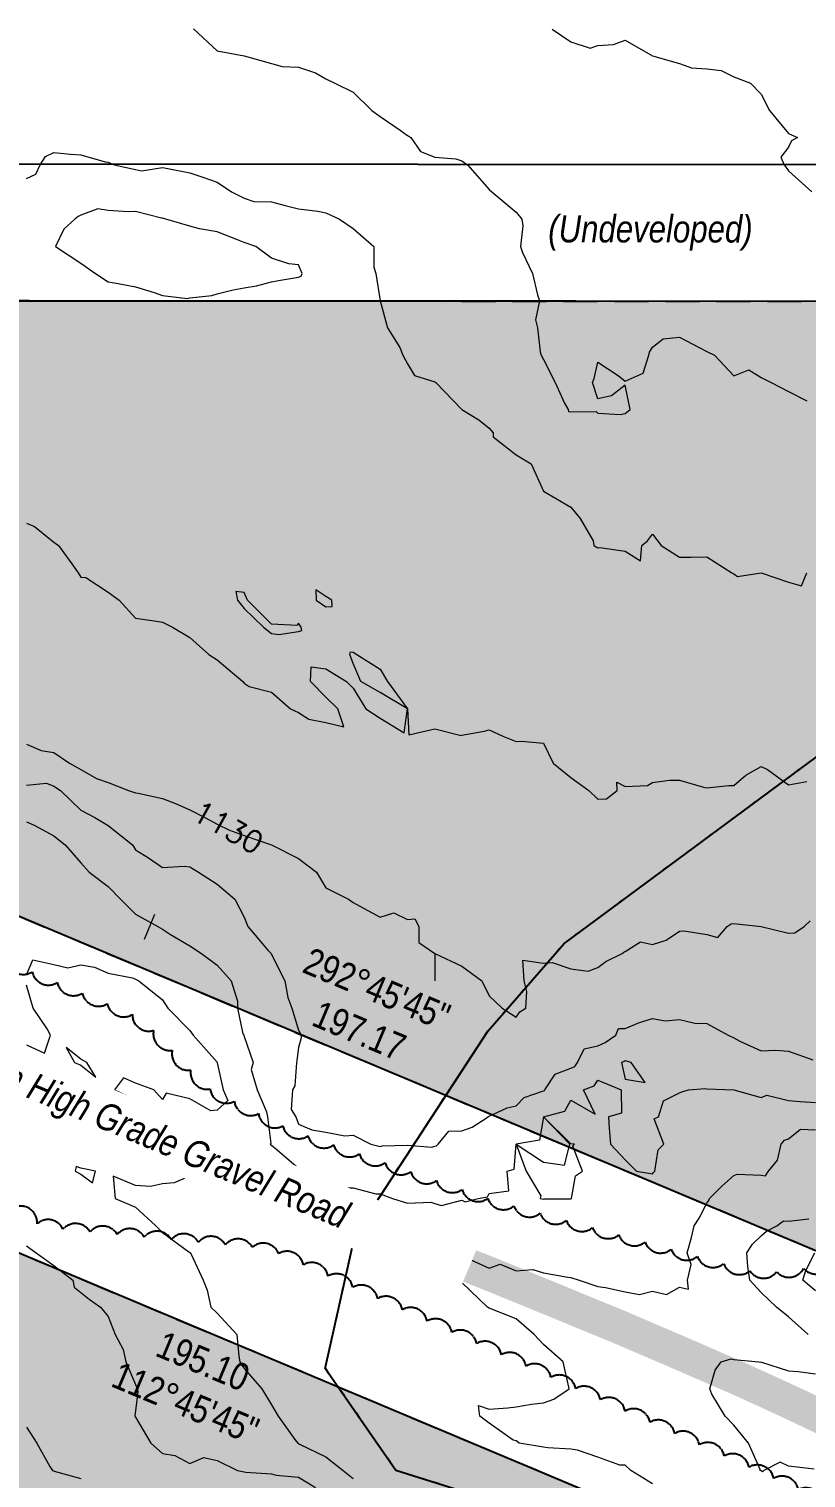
# Model space of a CAD drawing. Extents: x 496916 to 500864, y 5902350 to 5905308.
# Drawn here: x 499180 to 499466, y 5902873 to 5903405 of the extents above; entities that cross this region are included whole.
import ezdxf

# ---------------------------------------------------------------- set-up
doc = ezdxf.new("R2010")
doc.units = 0
doc.header["$LTSCALE"] = 5
doc.header["$PDSIZE"] = 0.5
for name, pattern in [('0', [1, 1, 0]), ('foc-ACCESSROAD', [3.75, 2.5, -1.25]), ('foc-WHEELTRACKS', [2, 0.4, -1.6])]:
    doc.linetypes.add(name, pattern=pattern)
doc.layers.get('Defpoints').update_dxf_attribs({"color": 9})
for name, color, linetype in [('AS-ROADS', 254, 'Continuous'), ('C-WS', 13, 'foc-ACCESSROAD'), ('F-AR', 190, 'foc-ACCESSROAD'), ('L-BD1', 253, 'Continuous'), ('L-SEC', 7, 'Continuous'), ('P-PROPOSED', 10, 'Continuous'), ('P-PROPOSED-H', 21, 'Continuous'), ('T-BUSH', 110, '0'), ('T-WATER-P3', 160, 'foc-WHEELTRACKS')]:
    doc.layers.add(name, color=color, linetype=linetype)
doc.layers.add('C-TOPO-MAJR', color=7, linetype='Continuous', lineweight=15, true_color=0xd3aa5f)
doc.layers.add('C-TOPO-MINR', color=7, linetype='Continuous', lineweight=13, true_color=0xe9d5af)
doc.layers.add('C-TOPO-MAJR-TEXT', color=7, linetype='Continuous', true_color=0x644b1b)
doc.layers.add('F-AR-T', color=190, linetype='Continuous', lineweight=9)
doc.layers.add('T-TEXT', color=48, linetype='Continuous', lineweight=18)
doc.styles.add('80CG', font='ARIALN.TTF', dxfattribs={"height": 10})
doc.styles.add('80L', font='ARIALN.TTF', dxfattribs={"height": 10})
doc.styles.add('80LS', font='ARIALNI.TTF', dxfattribs={"height": 10})
doc.styles.add('foc-LtypeFont', font='ARIALN.TTF', dxfattribs={"height": 7.35})
doc.linetypes.add('foc-TOPO-flowdirection-NOLINE', pattern='A,0,[">",foc-LtypeFont,S=0.3,R=0,X=0,Y=-0.945],-20,[">",foc-LtypeFont,S=0.3,R=0,X=0,Y=-0.945],0', length=20)
doc.dimstyles.new('Compass 5 000', dxfattribs={"dimscale": 5, "dimtxt": 9, "dimasz": 2, "dimexe": 0.2, "dimexo": 0.0625, "dimgap": 0.5, "dimtad": 0, "dimtih": 1, "dimtoh": 1, "dimzin": 0, "dimdsep": 46, "dimtxsty": '80CG', "dimcen": 0.1, "dimse1": 1, "dimse2": 1, "dimclrd": 256, "dimclrt": 256, "dimaunit": 1, "dimadec": 4, "dimazin": 0, "dimtfac": 0.06, "dimtofl": 0, "dimtmove": 0, "dimatfit": 1, "dimfxl": 0.2, "dimtolj": 1, "dimtzin": 0, "dimlwd": -1, "dimarcsym": 0})

# ---------------------------------------------------------------- blocks, each defined once
blk = doc.blocks.new('*D36')
at = {"layer": 'Defpoints', "color": 0, "transparency": 16777216}
for p in [(499184.1, 5903076.07), (499218.72, 5903061.54), (499139.91, 5902970.75)]:
    blk.add_point(p, dxfattribs=at)
at = {"layer": 'F-AR-T', "transparency": 16777216}
for p, q in [((499222.59, 5903070.76), (499226.46, 5903079.98)), ((499170.66, 5902947), (499166.79, 5902937.78)), ((499166.79, 5902937.78), (499156.79, 5902937.78))]:
    blk.add_line(p, q, dxfattribs=at)
for points in [[(499221.05, 5903071.41), (499224.13, 5903070.12), (499218.72, 5903061.54)], [(499169.12, 5902947.64), (499172.2, 5902946.35), (499174.53, 5902956.22)]]:
    blk.add_solid(points, dxfattribs=at)
at = {"layer": 'F-AR-T', "transparency": 16777216, "insert": (499123.1, 5902937.78), "char_height": 10, "attachment_point": 5, "style": '80CG', "bg_fill": 1, "box_fill_scale": 1.1, "bg_fill_color": 21, "bg_fill_transparency": 0}
blk.add_mtext('\\A1;West Fraser\\P45.72 A/R\\PDLO 3980', dxfattribs=at)

msp = doc.modelspace()

# ---------------------------------------------------------------- hatches: boundary and pattern name
at = {"layer": 'P-PROPOSED-H'}
h = msp.add_hatch(color=256, dxfattribs=at)
h.dxf.hatch_style = 1
h.paths.add_polyline_path([(499792.064, 5902543.563), (499983.42, 5902543.448), (499983.705, 5903305.009), (498979.421, 5903305.616), (498979.418, 5903177.281), (499077.803, 5903120.657), (499532.076, 5902930.048), (499621.565, 5902867.228), (499697.372, 5902782.442), (499756.172, 5902691.687), (499786.768, 5902601.121)])
h.paths.add_polyline_path([(498979.416, 5903045.479), (498979.406, 5902544.055), (499677.34, 5902543.633), (499674.244, 5902577.282), (499652.523, 5902641.575), (499606.313, 5902712.899), (499545.169, 5902781.285), (499476.521, 5902829.474), (499027.014, 5903018.084)])

# ---------------------------------------------------------------- linework, layer by layer
at = {"layer": 'AS-ROADS', "const_width": 12.493, "flags": 128}
msp.add_lwpolyline([(499474.493, 5902893.646), (499463.713, 5902898.859), (499452.753, 5902903.944), (499441.678, 5902908.991), (499430.528, 5902913.846), (499419.356, 5902918.709), (499408.118, 5902923.519), (499396.896, 5902928.349), (499385.546, 5902932.989), (499374.141, 5902937.701), (499362.798, 5902942.341), (499351.481, 5902946.971), (499340.256, 5902951.431), (499329.176, 5902955.781), (499318.263, 5902960.124), (499307.496, 5902964.394), (499296.936, 5902968.639), (499286.563, 5902972.844), (499276.438, 5902977.061), (499266.481, 5902981.306), (499256.356, 5902985.404), (499245.878, 5902989.689), (499234.543, 5902994.311), (499222.496, 5902999.279), (499210.031, 5903004.509), (499197.406, 5903009.941), (499184.551, 5903015.191), (499171.621, 5903020.569)], dxfattribs=at)
at = {"layer": 'C-TOPO-MAJR', "linetype": 'Continuous', "lineweight": 15, "flags": 128}
for points, elevation in [([(499179.268, 5903142.441), (499184.621, 5903140.137), (499189.268, 5903139.425), (499195.053, 5903135.49), (499199.268, 5903133.141), (499204.924, 5903129.834), (499209.268, 5903128.438), (499216.771, 5903125.49), (499219.268, 5903124.639), (499220.232, 5903124.527), (499229.268, 5903122.546), (499234.044, 5903120.714), (499239.268, 5903118.323), (499244.799, 5903115.49), (499249.268, 5903113.116), (499253.845, 5903110.913), (499259.268, 5903108.98), (499269.268, 5903105.49), (499279.268, 5903100.431), (499285.882, 5903095.49), (499289.268, 5903089.66), (499297.607, 5903085.49), (499299.268, 5903084.34), (499301.762, 5903082.997), (499309.268, 5903078.953), (499314.268, 5903080.49), (499319.268, 5903078.106), (499322.011, 5903078.233), (499323.415, 5903075.49), (499323.415, 5903069.638), (499329.268, 5903065.49), (499329.268, 5903055.49)], 2825), ([(499329.268, 5903065.49), (499339.268, 5903060.929), (499346.652, 5903055.49), (499349.268, 5903049.994), (499354.011, 5903045.49), (499359.268, 5903042.164), (499360.616, 5903044.142), (499362.71, 5903045.49), (499363.136, 5903051.622), (499362.192, 5903055.49), (499361.629, 5903063.129), (499369.268, 5903061.938), (499372.465, 5903062.293), (499379.268, 5903059.852), (499385.736, 5903059.023), (499389.268, 5903060.391), (499392.174, 5903062.584), (499398.19, 5903065.49), (499398.764, 5903065.994), (499399.268, 5903066.329), (499404.86, 5903069.898), (499409.268, 5903068.912), (499414.317, 5903070.441), (499419.268, 5903073.799), (499420.904, 5903073.854), (499429.268, 5903072.575), (499433.385, 5903071.373), (499436.763, 5903075.49), (499438.251, 5903076.507), (499439.268, 5903076.538), (499449.268, 5903075.49), (499459.268, 5903072.993), (499461.573, 5903073.185), (499465.031, 5903075.49), (499467.228, 5903077.53)], 2825), ([(499469.268, 5902941.576), (499464.53, 5902945.49), (499465.696, 5902949.063), (499469.025, 5902955.49)], 2837.5), ([(499179.268, 5902891.39), (499183.103, 5902885.49), (499187.788, 5902876.97), (499188.742, 5902875.49), (499189.268, 5902875.358), (499189.459, 5902875.299), (499199.268, 5902872.609)], 2837.5)]:
    msp.add_lwpolyline(points, dxfattribs=dict(at, elevation=elevation))
at = {"layer": 'C-TOPO-MINR', "linetype": 'Continuous', "lineweight": 13, "flags": 128}
for points, elevation in [([(499240.662, 5903405.401), (499249.268, 5903397.313), (499259.268, 5903395.49), (499269.268, 5903392.685), (499273.172, 5903391.586), (499279.268, 5903391.33), (499285.508, 5903389.25), (499289.268, 5903387.032), (499292.607, 5903385.49), (499299.268, 5903382.16), (499306.129, 5903375.49), (499309.268, 5903373.249), (499316.585, 5903368.173), (499319.268, 5903366.197), (499319.778, 5903366), (499320.526, 5903365.49), (499324.084, 5903360.306), (499329.268, 5903358.315), (499337.039, 5903357.719), (499339.268, 5903356.898), (499341.326, 5903355.49), (499349.268, 5903346.379), (499350.309, 5903345.49), (499359.268, 5903338.062), (499361.269, 5903335.49), (499361.702, 5903333.056), (499360.785, 5903325.49), (499361.543, 5903323.216), (499365.223, 5903315.49), (499367.085, 5903307.673), (499367.781, 5903305.49), (499366.286, 5903298.472), (499367.089, 5903295.49), (499367.986, 5903286.772), (499368.388, 5903285.49), (499369.268, 5903283.943), (499373.493, 5903275.49), (499376.927, 5903267.832), (499378.282, 5903265.49), (499378.507, 5903264.73), (499379.268, 5903264.619), (499388.614, 5903264.836), (499389.268, 5903264.227), (499397.441, 5903263.663), (499399.268, 5903264.05), (499401.057, 5903265.49), (499399.268, 5903274.431), (499394.268, 5903270.49), (499389.268, 5903269.416), (499387.244, 5903275.49), (499387.863, 5903276.895), (499389.268, 5903282.887), (499396.749, 5903278.009), (499399.268, 5903275.885), (499405.887, 5903278.872), (499408.015, 5903285.49), (499408.188, 5903286.57), (499409.268, 5903288.413), (499413.221, 5903291.537), (499419.268, 5903292.157), (499426.488, 5903288.27), (499429.268, 5903286.881), (499432.048, 5903285.49), (499439.268, 5903277.856), (499444.681, 5903280.077), (499449.268, 5903277.239), (499452.94, 5903275.49), (499459.268, 5903272.101), (499466.051, 5903268.707)], 2817.5), ([(499372.474, 5903405.321), (499379.268, 5903400.725), (499386.472, 5903398.287), (499389.268, 5903399.368), (499395.022, 5903399.736), (499399.268, 5903401.33), (499409.268, 5903395.49), (499419.268, 5903392.694), (499423.638, 5903391.12), (499429.268, 5903390.786), (499434.599, 5903390.16), (499439.268, 5903387.865), (499445.364, 5903385.49), (499449.268, 5903381.407), (499452.291, 5903375.49), (499459.268, 5903366.92), (499462.608, 5903365.49), (499460.432, 5903364.326), (499459.268, 5903361.909), (499456.463, 5903358.296), (499457.666, 5903355.49), (499459.268, 5903353.301), (499467.923, 5903345.49)], 2815), ([(499179.268, 5903350.434), (499182.677, 5903352.081), (499184.266, 5903355.49), (499186.274, 5903358.484), (499189.268, 5903359.981), (499195.402, 5903359.356), (499199.268, 5903359.148), (499208.205, 5903356.554), (499209.268, 5903356.493), (499211.461, 5903355.49), (499219.268, 5903353.692), (499221.52, 5903353.238), (499229.268, 5903354.45), (499230.516, 5903354.243), (499239.268, 5903352.562), (499243.728, 5903351.03), (499249.268, 5903349.056), (499254.564, 5903345.49), (499259.268, 5903343.254), (499262.782, 5903341.976), (499269.268, 5903341.835), (499274.266, 5903340.492), (499279.268, 5903339.229), (499286.303, 5903338.456), (499289.268, 5903337.756), (499294.271, 5903335.49), (499299.268, 5903332.064), (499306.938, 5903325.49), (499306.938, 5903317.82), (499307.623, 5903315.49), (499309.268, 5903305.49), (499311.902, 5903295.49), (499316.419, 5903288.339), (499317.606, 5903285.49), (499319.268, 5903282.339), (499321.817, 5903278.04), (499329.268, 5903275.748), (499329.726, 5903275.49), (499339.268, 5903265.49), (499345.471, 5903261.693), (499349.268, 5903258.707), (499350.769, 5903256.991), (499350.794, 5903255.49), (499359.268, 5903248.826), (499364.706, 5903245.49), (499369.268, 5903235.49), (499379.268, 5903229.624), (499382.79, 5903225.49), (499387.531, 5903217.228), (499387.788, 5903215.49), (499389.268, 5903214.721), (499390.022, 5903214.736), (499399.268, 5903213.394), (499404.918, 5903209.84), (499405.451, 5903215.49), (499407.524, 5903217.234), (499409.268, 5903219.712), (499412.475, 5903215.49), (499419.268, 5903211.242), (499423.517, 5903211.242), (499429.268, 5903211.39), (499438.474, 5903205.49), (499439.268, 5903205.136), (499440.592, 5903204.166), (499449.268, 5903205.49), (499459.268, 5903202.005), (499464.101, 5903200.658), (499466.078, 5903205.49)], 2820), ([(499179.268, 5903223.774), (499182.194, 5903222.564), (499189.268, 5903216.811), (499190.974, 5903215.49), (499195.946, 5903208.812), (499198.279, 5903205.49), (499199.268, 5903203.873), (499201.027, 5903203.731), (499209.268, 5903198.32), (499213.328, 5903195.49), (499219.268, 5903188.772), (499227, 5903187.758), (499229.268, 5903187.34), (499232.909, 5903185.49), (499239.268, 5903181.741), (499246.27, 5903175.49), (499249.268, 5903173.544), (499258.808, 5903165.49), (499259.268, 5903164.915), (499261.027, 5903163.731), (499269.268, 5903161.586), (499276.276, 5903155.49), (499279.268, 5903154.16), (499283.008, 5903151.75), (499289.268, 5903150.498), (499295.928, 5903148.83), (499293.611, 5903155.49), (499289.268, 5903159.833), (499283.611, 5903165.49), (499283.848, 5903170.91), (499289.268, 5903170.136), (499296.916, 5903165.49), (499299.268, 5903163.138), (499303.914, 5903155.49), (499309.268, 5903152.085), (499318.083, 5903146.675), (499319.268, 5903155.49), (499309.268, 5903161.485), (499302.122, 5903165.49), (499299.268, 5903172.14), (499298.083, 5903175.49), (499298.309, 5903176.45), (499299.268, 5903176.366), (499300.706, 5903175.49), (499309.268, 5903170.039), (499311.903, 5903165.49), (499319.268, 5903155.49), (499319.759, 5903145.981), (499329.268, 5903148.133), (499339.016, 5903145.742), (499339.268, 5903145.838), (499347.5, 5903147.259), (499349.268, 5903147.716), (499354.281, 5903145.49), (499359.268, 5903143.496), (499361.138, 5903143.62), (499369.268, 5903142.925), (499372.783, 5903135.49), (499379.268, 5903130.217), (499385.886, 5903125.49), (499389.268, 5903122.259), (499392.408, 5903122.35), (499396.362, 5903125.49), (499396.267, 5903128.491), (499399.268, 5903126.897), (499407.474, 5903127.284), (499409.268, 5903128.422), (499415.437, 5903129.321), (499419.268, 5903129.241), (499428.084, 5903126.674), (499429.268, 5903126.406), (499437.43, 5903127.328), (499439.268, 5903127.366), (499443.649, 5903131.109), (499449.268, 5903134.264), (499451.598, 5903133.161), (499459.268, 5903127.582), (499466.01, 5903128.748)], 2822.5), ([(499179.268, 5903127.44), (499186.576, 5903128.183), (499189.268, 5903127.039), (499191.682, 5903125.49), (499199.268, 5903118.255), (499204.393, 5903115.49), (499209.268, 5903112.634), (499218.197, 5903105.49), (499219.268, 5903103.645), (499224.067, 5903100.692), (499229.268, 5903097.201), (499237.143, 5903097.615), (499239.268, 5903097.467), (499242.417, 5903095.49), (499249.268, 5903091.088), (499255.798, 5903085.49), (499259.268, 5903078.912), (499260.636, 5903075.49), (499267.944, 5903066.814), (499269.107, 5903065.49), (499269.268, 5903065.17), (499274.188, 5903055.49), (499275.33, 5903049.429), (499276.736, 5903045.49), (499279.268, 5903037.366), (499280.196, 5903035.49), (499280.206, 5903034.552), (499279.268, 5903030.986), (499278.54, 5903026.218), (499278.454, 5903025.49), (499277.88, 5903016.878), (499276.971, 5903015.49), (499276.552, 5903008.207), (499278.218, 5903005.49), (499279.268, 5903002.831), (499284.074, 5903000.684), (499289.268, 5902999.917), (499296.204, 5902998.554), (499299.268, 5902998.755), (499305.793, 5902995.49), (499309.268, 5902994.631), (499309.957, 5902994.801), (499319.268, 5902995.133), (499328.194, 5902994.416), (499329.268, 5902994.712), (499329.928, 5902994.83), (499330.542, 5902995.49), (499334.508, 5903000.25), (499339.268, 5903000.408), (499343.085, 5903001.674), (499348.95, 5903005.49), (499349.067, 5903005.692), (499349.268, 5903005.709), (499355.917, 5903008.841), (499359.268, 5903009.539), (499362.125, 5903012.634), (499369.268, 5903015.106), (499369.57, 5903015.188), (499369.732, 5903015.49), (499373.589, 5903021.169), (499379.268, 5903023.437), (499380.765, 5903023.994), (499381.815, 5903025.49), (499384.252, 5903030.507), (499389.268, 5903031.666), (499391.934, 5903032.824), (499395.797, 5903035.49), (499396.791, 5903037.967), (499399.268, 5903038.029), (499404.587, 5903040.172), (499409.268, 5903041.602), (499413.934, 5903040.824), (499419.268, 5903041.239), (499424.858, 5903039.9), (499429.268, 5903039.831), (499437.157, 5903035.49), (499439.268, 5903034.517), (499441.472, 5903033.286), (499449.268, 5903029.765), (499454.686, 5903030.072), (499459.268, 5903029.688), (499468.289, 5903026.469)], 2827.5), ([(499179.268, 5903113.996), (499182.073, 5903112.685), (499189.268, 5903108.852), (499193.411, 5903105.49), (499199.268, 5903098.9), (499202.298, 5903095.49), (499209.268, 5903090.223), (499213.762, 5903085.49), (499219.268, 5903079.984), (499227.535, 5903075.49), (499229.268, 5903074.442), (499232.222, 5903072.536), (499239.268, 5903068.309), (499243.575, 5903065.49), (499249.268, 5903061.308), (499254.451, 5903055.49), (499256.77, 5903047.988), (499256.835, 5903045.49), (499258.786, 5903035.972), (499259.079, 5903035.49), (499259.268, 5903035.037), (499262.602, 5903025.49), (499261.83, 5903022.928), (499263.964, 5903015.49), (499267.409, 5903007.349), (499267.783, 5903005.49), (499268.994, 5902995.765), (499268.838, 5902995.49), (499269.268, 5902995.136), (499271.331, 5902993.427), (499279.268, 5902986.618), (499280.479, 5902985.49), (499289.268, 5902980.491), (499295.318, 5902979.44), (499299.268, 5902979.369), (499307.616, 5902977.142), (499309.268, 5902977.2), (499313.804, 5902975.49), (499319.268, 5902973.768), (499327.909, 5902974.132), (499329.268, 5902973.699), (499331.807, 5902972.951), (499339.268, 5902974.873), (499340.441, 5902974.317), (499345.244, 5902975.49), (499348.693, 5902976.066), (499349.268, 5902977.321), (499356.46, 5902978.299), (499355.931, 5902985.49), (499358.449, 5902986.309), (499359.268, 5902995.49), (499362.87, 5902985.49), (499368.289, 5902976.469), (499368.047, 5902975.49), (499369.268, 5902975.246), (499369.39, 5902975.368), (499379.268, 5902975.368), (499379.348, 5902975.41), (499379.49, 5902975.49), (499380.994, 5902983.764), (499383.541, 5902985.49), (499380.019, 5902994.739), (499380.665, 5902995.49), (499379.268, 5902995.628), (499369.268, 5903005.49), (499377.146, 5903007.612), (499379.268, 5903011.578), (499388.267, 5903006.491), (499383.953, 5903015.49), (499387.827, 5903016.932), (499389.268, 5903018.984), (499397.773, 5903015.49), (499397.913, 5903006.845), (499393.118, 5903005.49), (499393.441, 5903001.317), (499393.892, 5902995.49), (499399.268, 5902989.663), (499403.441, 5902985.49), (499409.268, 5902984.583), (499409.731, 5902985.027), (499410.188, 5902985.49), (499411.425, 5902993.333), (499413.488, 5902995.49), (499409.977, 5903004.781), (499411.471, 5903005.49), (499413.416, 5903011.343), (499419.268, 5903014.269), (499420.082, 5903014.676), (499422.533, 5903015.49), (499428.788, 5903015.97), (499429.268, 5903015.81), (499439.268, 5903015.49), (499449.268, 5903012.576), (499451.325, 5903013.433), (499459.268, 5903011.49), (499463.595, 5903011.164), (499469.268, 5903010.759)], 2830), ([(499179.268, 5903057.647), (499181.557, 5903063.202), (499189.268, 5903061.46), (499194.475, 5903060.284), (499199.268, 5903061.39), (499204.263, 5903060.495), (499209.268, 5903058.301), (499218.18, 5903056.578), (499219.268, 5903056.14), (499220.551, 5903055.49), (499229.268, 5903048.554), (499231.168, 5903045.49), (499239.268, 5903037.286), (499240.553, 5903035.49), (499249.268, 5903025.595), (499249.322, 5903025.49), (499249.381, 5903025.377), (499251.482, 5903015.49), (499253.239, 5903011.519), (499249.268, 5903007.912), (499247.048, 5903007.711), (499239.268, 5903012.156), (499230.522, 5903014.237), (499229.268, 5903011.842), (499226.061, 5903015.49), (499219.268, 5903017.884), (499214.91, 5903019.849), (499211.543, 5903015.49), (499219.268, 5903011.714), (499225.94, 5903005.49), (499229.268, 5903001.379), (499237.603, 5902995.49), (499239.268, 5902991.861), (499242.611, 5902985.49), (499241.867, 5902982.891), (499239.268, 5902983.691), (499233.557, 5902981.201), (499229.268, 5902980.872), (499224.825, 5902979.933), (499219.268, 5902980.265), (499211.068, 5902983.691), (499211.83, 5902975.49), (499219.268, 5902972.323), (499226.77, 5902965.49), (499229.268, 5902962.965), (499238.848, 5902955.91), (499239.268, 5902955.63), (499239.445, 5902955.49), (499239.706, 5902955.052), (499244.158, 5902945.49), (499245.606, 5902941.828), (499247.026, 5902935.49), (499249.268, 5902933.292), (499256.492, 5902925.49), (499257.231, 5902917.528), (499257.709, 5902915.49), (499259.268, 5902913.055), (499265.727, 5902905.49), (499269.268, 5902899.633), (499271.721, 5902895.49), (499277.852, 5902886.906), (499278.953, 5902885.49), (499279.268, 5902885.384), (499279.544, 5902885.215), (499289.268, 5902880.491), (499295.575, 5902875.49), (499299.268, 5902872.498)], 2832.5), ([(499179.268, 5903031.934), (499185.873, 5903028.885), (499188.076, 5903035.49), (499186.884, 5903037.874), (499181.654, 5903045.49), (499179.268, 5903053.901)], 2832.5), ([(499409.268, 5902870.623), (499401.411, 5902875.49), (499399.268, 5902877.401), (499397.255, 5902877.503), (499389.268, 5902880.36), (499381.786, 5902882.972), (499379.268, 5902883.366), (499370.876, 5902883.883), (499369.268, 5902884.061), (499360.265, 5902885.49), (499359.268, 5902886.455), (499358.071, 5902886.687), (499349.268, 5902892.932), (499345.83, 5902895.49), (499345.339, 5902899.419), (499349.268, 5902898.079), (499356.19, 5902898.569), (499359.268, 5902898.865), (499364.88, 5902899.878), (499369.268, 5902900.377), (499373.08, 5902901.678), (499378.639, 5902905.49), (499378.597, 5902906.161), (499376.506, 5902915.49), (499369.268, 5902921.756), (499365.793, 5902925.49), (499359.268, 5902931.222), (499349.872, 5902934.886), (499349.268, 5902935.172), (499348.687, 5902935.49), (499339.268, 5902944.563), (499337.09, 5902945.49), (499335.687, 5902949.071), (499339.268, 5902950.505), (499341.181, 5902953.577), (499349.268, 5902949.87), (499353.357, 5902951.401), (499359.268, 5902948.912), (499365.315, 5902949.443), (499369.268, 5902948.198), (499378.247, 5902946.512), (499379.268, 5902946.435), (499382.332, 5902945.49), (499389.268, 5902943.079), (499392.009, 5902942.749), (499399.268, 5902941.151), (499404.576, 5902940.183), (499409.268, 5902941.413), (499414.516, 5902940.242), (499419.268, 5902942.942), (499422.601, 5902942.157), (499422.222, 5902945.49), (499423.525, 5902951.234), (499422.036, 5902955.49), (499423.659, 5902961.099), (499424.67, 5902965.49), (499426.528, 5902968.231), (499429.268, 5902973.825), (499429.976, 5902974.783), (499430.22, 5902975.49), (499434.77, 5902979.988), (499439.268, 5902983.937), (499440.378, 5902984.381), (499449.268, 5902984.041), (499450.904, 5902983.854), (499451.942, 5902985.49), (499455.237, 5902989.521), (499456.671, 5902995.49), (499457.861, 5902996.897), (499459.268, 5902997.392), (499463.725, 5903001.033), (499469.268, 5903000.691)], 2832.5), ([(499466.578, 5902925.49), (499459.268, 5902931.993), (499454.883, 5902935.49), (499449.268, 5902940.897), (499445.078, 5902945.49), (499444.307, 5902950.451), (499444.04, 5902955.49), (499446.044, 5902958.715), (499449.268, 5902961.764), (499451.22, 5902963.538), (499455.042, 5902965.49), (499457.482, 5902967.276), (499459.268, 5902967.13), (499466.767, 5902967.991)], 2835), ([(499179.268, 5902958.076), (499182.84, 5902955.49), (499189.268, 5902950.916), (499196.227, 5902945.49), (499196.724, 5902942.946), (499199.268, 5902940.903), (499202.297, 5902938.519), (499206.443, 5902935.49), (499209.268, 5902932.071), (499211.847, 5902925.49), (499214.827, 5902919.931), (499215.699, 5902915.49), (499219.268, 5902907.167), (499219.888, 5902905.49), (499220.183, 5902904.575), (499219.268, 5902897.441), (499219.018, 5902895.741), (499219.077, 5902895.49), (499219.268, 5902895.046), (499224.948, 5902885.49), (499229.268, 5902881.771), (499233.709, 5902881.05), (499239.268, 5902878.09), (499244.448, 5902880.31), (499249.268, 5902879.146), (499256.736, 5902875.49), (499259.268, 5902875.035), (499259.821, 5902874.937), (499269.268, 5902874.262), (499271.03, 5902873.728), (499279.268, 5902873.048), (499285.517, 5902869.241)], 2835), ([(499468.743, 5902876.015), (499459.268, 5902877.05), (499456.243, 5902878.515), (499450.185, 5902875.49), (499449.772, 5902874.986), (499449.268, 5902875.395), (499448.848, 5902875.49), (499448.895, 5902875.863), (499444.573, 5902885.49), (499439.268, 5902892.157), (499436.016, 5902895.49), (499431.138, 5902903.62), (499430.336, 5902905.49), (499432.319, 5902912.439), (499434.501, 5902915.49), (499438.236, 5902916.522), (499439.268, 5902916.26), (499448.379, 5902915.49), (499449.268, 5902915.295), (499449.402, 5902915.356), (499459.268, 5902912.097), (499462.859, 5902911.899), (499469.268, 5902911.038)], 2835)]:
    msp.add_lwpolyline(points, dxfattribs=dict(at, elevation=elevation))
for points, elevation in [([(499280.163, 5903314.595), (499280.581, 5903315.49), (499279.268, 5903318.759), (499275.709, 5903319.05), (499269.268, 5903321.098), (499263.583, 5903325.49), (499259.268, 5903326.857), (499256.823, 5903327.935), (499249.268, 5903330.865), (499242.792, 5903331.966), (499239.268, 5903332.946), (499230.495, 5903335.49), (499229.268, 5903335.844), (499228.845, 5903335.914), (499219.268, 5903338.256), (499216.601, 5903338.157), (499209.268, 5903338.682), (499205.439, 5903339.319), (499199.268, 5903336.919), (499198.284, 5903336.474), (499196.96, 5903335.49), (499192.994, 5903331.764), (499189.915, 5903325.49), (499199.268, 5903319.331), (499204.562, 5903315.49), (499209.268, 5903312.495), (499212.977, 5903311.782), (499219.268, 5903310.653), (499226.169, 5903308.589), (499229.268, 5903307.394), (499238.408, 5903306.35), (499239.268, 5903306.563), (499247.379, 5903307.379), (499249.268, 5903308.03), (499255.256, 5903309.502), (499259.268, 5903310.217), (499263.743, 5903311.015), (499269.268, 5903312.431), (499271.875, 5903312.883), (499279.268, 5903314.166), (499280.163, 5903314.595)], 2822.5), ([(499291.473, 5903195.49), (499289.268, 5903196.729), (499285.551, 5903199.207), (499285.652, 5903195.49), (499289.268, 5903192.939), (499291.632, 5903193.126), (499291.473, 5903195.49)], 2822.5), ([(499280.227, 5903185.49), (499279.268, 5903186.983), (499278.693, 5903186.066), (499269.268, 5903186.578), (499260.472, 5903195.49), (499259.268, 5903198.226), (499256.152, 5903198.606), (499256.76, 5903195.49), (499259.268, 5903192.374), (499266.392, 5903185.49), (499269.268, 5903183.125), (499271.951, 5903182.807), (499279.268, 5903183.941), (499280.453, 5903184.305), (499280.227, 5903185.49)], 2822.5), ([(499199.268, 5903026.663), (499193.824, 5903030.935), (499196.875, 5903025.49), (499199.268, 5903024.476), (499204.712, 5903020.046), (499201.405, 5903025.49), (499199.268, 5903026.663)], 2832.5), ([(499401.528, 5903025.49), (499399.268, 5903026.148), (499398.879, 5903025.879), (499397.983, 5903025.49), (499399.268, 5903019.395), (499406.647, 5903018.111), (499401.528, 5903025.49)], 2830), ([(499377.024, 5902987.734), (499378.963, 5902995.49), (499369.268, 5903005.49), (499367.812, 5902996.946), (499359.268, 5902995.49), (499369.268, 5902988.893), (499377.024, 5902987.734)], 2830), ([(499199.268, 5902986.666), (499197.531, 5902987.228), (499197.108, 5902985.49), (499199.268, 5902984.41), (499203.473, 5902981.285), (499204.593, 5902985.49), (499199.268, 5902986.666)], 2832.5)]:
    msp.add_lwpolyline(points, close=True, dxfattribs=dict(at, elevation=elevation))
at = {"layer": 'C-WS', "flags": 128}
msp.add_lwpolyline([(499676.889, 5902543.67), (498979.406, 5902544.055), (498979.421, 5903305.616), (499983.705, 5903305.009), (499983.42, 5902543.448), (499856.581, 5902543.561), (499792.049, 5902543.6), (499676.889, 5902543.67)], close=True, dxfattribs=at)
at = {"layer": 'F-AR', "flags": 128}
for points in [[(498879.47, 5903242.599), (498949.742, 5903194.469), (498979.418, 5903177.281), (499077.803, 5903120.657), (499532.076, 5902930.048), (499621.565, 5902867.228), (499697.372, 5902782.442), (499756.172, 5902691.687), (499786.768, 5902601.121), (499792.064, 5902543.563), (499793.613, 5902504.041), (499793.548, 5902499.749), (499793.463, 5902495.455), (499793.42, 5902491.154), (499793.299, 5902486.857), (499793.1, 5902482.565), (499792.942, 5902478.266), (499792.765, 5902473.973), (499792.569, 5902469.676), (499792.478, 5902467.837), (499792.255, 5902465.4), (499791.846, 5902461.137), (499791.417, 5902456.871), (499790.97, 5902452.601), (499790.569, 5902448.311), (499790.02, 5902444.061), (499789.972, 5902443.659)], [(499673.662, 5902443.729), (499676.843, 5902465.234), (499678.695, 5902502.677), (499677.34, 5902543.633), (499674.244, 5902577.282), (499652.523, 5902641.575), (499606.313, 5902712.899), (499545.169, 5902781.285), (499476.521, 5902829.474), (499027.014, 5903018.084), (498979.416, 5903045.479), (498888.839, 5903097.621), (498879.451, 5903104.051)]]:
    msp.add_lwpolyline(points, dxfattribs=at)
at = {"layer": 'L-SEC'}
for p, q in [((498979.451, 5903355.888), (500107.515, 5903355.205)), ((498979.421, 5903305.616), (500107.508, 5903304.934))]:
    msp.add_line(p, q, dxfattribs=at)
at = {"layer": 'P-PROPOSED', "flags": 128}
for points in [[(499792.064, 5902543.563), (499983.42, 5902543.448), (499983.705, 5903305.009), (498979.421, 5903305.616), (498979.418, 5903177.281), (499077.803, 5903120.657), (499532.076, 5902930.048), (499621.565, 5902867.228), (499697.372, 5902782.442), (499756.172, 5902691.687), (499786.768, 5902601.121)], [(498979.416, 5903045.479), (498979.406, 5902544.055), (499677.34, 5902543.633), (499674.244, 5902577.282), (499652.523, 5902641.575), (499606.313, 5902712.899), (499545.169, 5902781.285), (499476.521, 5902829.474), (499027.014, 5903018.084)]]:
    msp.add_lwpolyline(points, close=True, dxfattribs=at)
at = {"layer": 'T-BUSH', "flags": 128}
for points in [[(498881.174, 5903191.882, 0.5205671), (498889.381, 5903186.178, 0.5205671), (498897.587, 5903180.474, 0.5205671), (498905.794, 5903174.77, 0.5205671), (498914.001, 5903169.066, 0.5205671), (498922.208, 5903163.363, 0.5205671), (498930.61, 5903158.007, 0.5205671), (498939.745, 5903153.952, 0.5205671), (498948.879, 5903149.896, 0.5205671), (498958.014, 5903145.841, 0.5205671), (498967.148, 5903141.786, 0.5205671), (498976.283, 5903137.731, 0.5205671), (498985.484, 5903133.844, 0.5205671), (498994.923, 5903130.56, 0.5205671), (499004.363, 5903127.276, 0.5205671), (499013.802, 5903123.991, 0.5205671), (499023.241, 5903120.707, 0.5205671), (499032.68, 5903117.422, 0.5205671), (499042.119, 5903114.138, 0.5205671), (499051.558, 5903110.854, 0.5205671), (499060.998, 5903107.569, 0.5205671), (499070.437, 5903104.285, 0.5205671), (499079.876, 5903101.001, 0.5205671), (499089.315, 5903097.716, 0.5205671), (499098.529, 5903093.846, 0.5205671), (499107.731, 5903089.948, 0.5205671), (499116.934, 5903086.05, 0.5205671), (499126.137, 5903082.152, 0.5205671), (499135.339, 5903078.254, 0.5205671), (499144.542, 5903074.355, 0.5205671), (499153.745, 5903070.457, 0.5205671), (499162.947, 5903066.559, 0.5205671), (499172.15, 5903062.661, 0.5205671), (499181.352, 5903058.762, 0.5205671), (499190.555, 5903054.864, 0.5205671), (499199.758, 5903050.966, 0.5205671), (499208.96, 5903047.068, 0.5205671), (499218.163, 5903043.169, 0.5205671), (499225.979, 5903037.291, 0.5205671), (499232.793, 5903029.979, 0.5205671), (499239.606, 5903022.667, 0.5205671), (499246.711, 5903015.742, 0.5205671), (499255.618, 5903011.209, 0.5205671), (499264.525, 5903006.676, 0.5205671), (499273.432, 5903002.143, 0.5205671), (499282.706, 5902998.47, 0.5205671), (499292.146, 5902995.189, 0.5205671), (499301.587, 5902991.909, 0.5205671), (499311.027, 5902988.628, 0.5205671), (499320.468, 5902985.348, 0.5205671), (499329.908, 5902982.067, 0.5205671), (499339.349, 5902978.787, 0.5205671), (499348.789, 5902975.506, 0.5205671), (499358.38, 5902972.708, 0.5205671), (499368.017, 5902970.062, 0.5205671), (499377.655, 5902967.416, 0.5205671), (499387.292, 5902964.77, 0.5205671), (499396.93, 5902962.124, 0.5205671), (499406.568, 5902959.478, 0.5205671), (499416.205, 5902956.832, 0.5205671), (499425.843, 5902954.186, 0.5205671), (499435.48, 5902951.54, 0.5205671), (499445.118, 5902948.894, 0.5205671), (499454.924, 5902948.529, 0.5205671), (499464.846, 5902949.732, 0.5205671), (499474.767, 5902950.934, 0.5205671), (499484.689, 5902952.137, 0.5205671), (499494.611, 5902953.339, 0.5205671), (499504.532, 5902954.542, 0.5205671), (499514.454, 5902955.744, 0.5205671), (499524.375, 5902956.947, 0.5205671), (499532.869, 5902953.773, 0.5205671), (499540.171, 5902946.949, 0.5205671), (499547.473, 5902940.126, 0.5205671), (499554.776, 5902933.302, 0.5205671), (499559.854, 5902926.348, 0.5205671), (499553.401, 5902918.717, 0.5205671), (499546.947, 5902911.086, 0.5205671), (499540.493, 5902903.454, 0.5205671), (499539.984, 5902896.292, 0.5205671), (499547.554, 5902889.766, 0.5205671), (499555.123, 5902883.24, 0.5205671), (499562.693, 5902876.714, 0.5205671), (499570.262, 5902870.188, 0.5205671), (499577.832, 5902863.662, 0.5205671), (499585.401, 5902857.136, 0.5205671), (499592.99, 5902850.635, 0.5205671), (499601.195, 5902844.929, 0.5205671), (499609.4, 5902839.222, 0.5205671), (499617.605, 5902833.516, 0.5205671), (499625.81, 5902827.809, 0.5205671), (499634.015, 5902822.103, 0.5205671), (499641.351, 5902815.393, 0.5205671), (499648.175, 5902808.091, 0.5205671), (499654.999, 5902800.789, 0.5205671), (499661.823, 5902793.487, 0.5205671), (499668.647, 5902786.185, 0.5205671), (499675.47, 5902778.883, 0.5205671), (499682.294, 5902771.581, 0.5205671), (499689.112, 5902764.273, 0.5205671), (499695.42, 5902756.522, 0.5205671), (499701.729, 5902748.77, 0.5205671), (499708.038, 5902741.019, 0.5205671), (499714.347, 5902733.267, 0.5205671), (499720.656, 5902725.516, 0.5205671), (499726.964, 5902717.765, 0.5205671), (499735.111, 5902712.054, 0.5205671), (499743.477, 5902706.586, 0.5205671), (499751.843, 5902701.118, 0.5205671), (499760.209, 5902695.65, 0.5205671), (499768.575, 5902690.183, 0.5205671), (499776.941, 5902684.715, 0.5205671), (499780.644, 5902675.726, 0.5205671), (499783.614, 5902666.183, 0.5205671), (499786.583, 5902656.641, 0.5205671), (499789.553, 5902647.098, 0.5205671), (499786.029, 5902637.915, 0.5205671), (499782.021, 5902628.76, 0.5205671), (499778.55, 5902619.494, 0.5205671), (499778.645, 5902609.501, 0.5205671), (499778.74, 5902599.507, 0.5205671), (499778.835, 5902589.513, 0.5205671), (499778.93, 5902579.519, 0.5205671), (499779.025, 5902569.525, 0.5205671), (499779.12, 5902559.532, 0.5205671), (499779.215, 5902549.538, 0.5205671), (499779.31, 5902539.544, 0.5205671), (499779.405, 5902529.55, 0.5205671), (499779.5, 5902519.556, 0.5205671), (499779.595, 5902509.563, 0.5205671), (499780.1, 5902499.597, 0.5205671), (499781.391, 5902489.687, 0.5205671), (499782.682, 5902479.776, 0.5205671), (499783.973, 5902469.866, 0.5205671), (499785.629, 5902457.149, 0.5205671)], [(499630.264, 5902483.237, 0.5205671), (499631.45, 5902493.161, 0.5205671), (499632.636, 5902503.085, 0.5205671), (499633.822, 5902513.008, 0.5205671), (499635.008, 5902522.932, 0.5205671), (499636.194, 5902532.855, 0.5205671), (499637.38, 5902542.779, 0.5205671), (499638.566, 5902552.703, 0.5205671), (499639.752, 5902562.626, 0.5205671), (499640.938, 5902572.55, 0.5205671), (499641.904, 5902582.497, 0.5205671), (499642.867, 5902592.445, 0.5205671), (499643.831, 5902602.393, 0.5205671), (499644.795, 5902612.34, 0.5205671), (499645.759, 5902622.288, 0.5205671), (499646.723, 5902632.236, 0.5205671), (499647.686, 5902642.183, 0.5205671), (499648.65, 5902652.131, 0.5205671), (499648.722, 5902662.088, 0.5205671), (499647.975, 5902672.055, 0.5205671), (499647.228, 5902682.021, 0.5205671), (499646.481, 5902691.987, 0.5205671), (499645.734, 5902701.953, 0.5205671), (499638.697, 5902706.269, 0.5205671), (499628.867, 5902708.075, 0.5205671), (499619.037, 5902709.881, 0.5205671), (499611.638, 5902713.45, 0.5205671), (499612.976, 5902723.354, 0.5205671), (499614.313, 5902733.258, 0.5205671), (499615.651, 5902743.162, 0.5205671), (499610.063, 5902750.88, 0.5205671), (499603.281, 5902758.221, 0.5205671), (499596.499, 5902765.562, 0.5205671), (499589.717, 5902772.903, 0.5205671), (499582.936, 5902780.244, 0.5205671), (499576.154, 5902787.585, 0.5205671), (499569.372, 5902794.926, 0.5205671), (499562.59, 5902802.267, 0.5205671), (499555.631, 5902809.399, 0.5205671), (499547.247, 5902814.839, 0.5205671), (499538.863, 5902820.279, 0.5205671), (499530.479, 5902825.719, 0.5205671), (499522.095, 5902831.159, 0.5205671), (499513.712, 5902836.599, 0.5205671), (499505.328, 5902842.039, 0.5205671), (499496.944, 5902847.48, 0.5205671), (499488.56, 5902852.92, 0.5205671), (499480.176, 5902858.36, 0.5205671), (499471.792, 5902863.8, 0.5205671), (499462.964, 5902868.43, 0.5205671), (499453.865, 5902872.563, 0.5205671), (499444.766, 5902876.697, 0.5205671), (499435.666, 5902880.83, 0.5205671), (499426.567, 5902884.964, 0.5205671), (499417.467, 5902889.097, 0.5205671), (499408.368, 5902893.231, 0.5205671), (499399.269, 5902897.364, 0.5205671), (499390.169, 5902901.498, 0.5205671), (499381.07, 5902905.631, 0.5205671), (499371.97, 5902909.765, 0.5205671), (499362.871, 5902913.898, 0.5205671), (499353.771, 5902918.031, 0.5205671), (499344.672, 5902922.165, 0.5205671), (499335.573, 5902926.298, 0.5205671), (499326.473, 5902930.432, 0.5205671), (499317.374, 5902934.565, 0.5205671), (499308.274, 5902938.699, 0.5205671), (499299.175, 5902942.832, 0.5205671), (499290.076, 5902946.966, 0.5205671), (499280.976, 5902951.099, 0.5205671), (499271.877, 5902955.233, 0.5205671), (499262.296, 5902957.56, 0.5205671), (499252.346, 5902958.502, 0.5205671), (499242.397, 5902959.444, 0.5205671), (499232.447, 5902960.386, 0.5205671), (499222.497, 5902961.328, 0.5205671), (499212.547, 5902962.271, 0.5205671), (499202.598, 5902963.213, 0.5205671), (499192.648, 5902964.155, 0.5205671), (499183.13, 5902966.141, 0.5205671), (499175.424, 5902972.505, 0.5205671), (499167.717, 5902978.869, 0.5205671), (499160.011, 5902985.232, 0.5205671), (499152.304, 5902991.596, 0.5205671), (499144.598, 5902997.959, 0.5205671), (499136.892, 5903004.323, 0.5205671), (499128.084, 5903008.815, 0.5205671), (499118.777, 5903012.457, 0.5205671), (499109.47, 5903016.099, 0.5205671), (499100.163, 5903019.742, 0.5205671), (499090.857, 5903023.384, 0.5205671), (499081.55, 5903027.026, 0.5205671), (499072.243, 5903030.668, 0.5205671), (499062.936, 5903034.311, 0.5205671), (499053.629, 5903037.953, 0.5205671), (499044.322, 5903041.595, 0.5205671), (499035.388, 5903046.052, 0.5205671), (499026.545, 5903050.709, 0.5205671), (499017.702, 5903055.367, 0.5205671), (499008.859, 5903060.024, 0.5205671), (499000.017, 5903064.681, 0.5205671), (498991.174, 5903069.339, 0.5205671), (498982.331, 5903073.996, 0.5205671), (498973.582, 5903078.813, 0.5205671), (498965.217, 5903084.281, 0.5205671), (498956.851, 5903089.75, 0.5205671), (498948.486, 5903095.218, 0.5205671), (498940.12, 5903100.687, 0.5205671), (498931.755, 5903106.155, 0.5205671), (498923.389, 5903111.623, 0.5205671), (498915.024, 5903117.092, 0.5205671), (498906.658, 5903122.56, 0.5205671), (498898.293, 5903128.028, 0.5205671), (498889.927, 5903133.497, 0.5205671), (498877.816, 5903141.413, 0.5205671)]]:
    msp.add_lwpolyline(points, format="xyb", dxfattribs=at)
at = {"layer": 'T-WATER-P3', "flags": 128}
msp.add_lwpolyline([(499460.845, 5902443.858), (499475.841, 5902478.868), (499485.139, 5902534.742), (499500.858, 5902582.848), (499546.483, 5902665.895), (499537.703, 5902718.793), (499514.867, 5902759.004), (499451.11, 5902821.202), (499411.679, 5902845.137), (499315.031, 5902875.524), (499289.059, 5902913.045), (499299.997, 5902962.199), (499348.754, 5903037.027), (499376.715, 5903069.133), (499520.816, 5903175.724), (499737.679, 5903279.132), (499813.462, 5903327.493), (499830.753, 5903378.509)], dxfattribs=at)
at = {"layer": 'T-WATER-P3', "linetype": 'foc-TOPO-flowdirection-NOLINE', "flags": 128}
msp.add_lwpolyline([(499460.845, 5902443.858), (499475.841, 5902478.868), (499485.139, 5902534.742), (499500.858, 5902582.848), (499546.483, 5902665.895), (499537.703, 5902718.793), (499514.867, 5902759.004), (499451.11, 5902821.202), (499411.679, 5902845.137), (499315.031, 5902875.524), (499289.059, 5902913.045), (499299.997, 5902962.199), (499348.754, 5903037.027), (499376.715, 5903069.133), (499520.816, 5903175.724), (499737.679, 5903279.132), (499813.462, 5903327.493), (499830.753, 5903378.509)], dxfattribs=at)

# ---------------------------------------------------------------- texts
at = {"layer": 'C-TOPO-MAJR-TEXT', "linetype": 'Continuous', "lineweight": 20, "insert": (499253.312, 5903111.917, 2825), "char_height": 8, "width": 25.22286, "attachment_point": 5, "rotation": 330.44069, "style": '80L', "bg_fill": 1, "box_fill_scale": 1.125, "bg_fill_color": 21, "bg_fill_transparency": 0}
msp.add_mtext('{\\Fsimplex|c0;1130}', dxfattribs=at)
at = {"layer": 'L-BD1', "insert": (499309.972, 5903057.147), "char_height": 9.99424, "width": 55.96854, "attachment_point": 2, "rotation": 337.23726, "style": '80L', "bg_fill": 1, "box_fill_scale": 1.15, "bg_fill_color": 21, "bg_fill_transparency": 0}
msp.add_mtext('292°45\'45" 197.17', dxfattribs=at)
at = {"layer": 'L-BD1', "color": 3, "insert": (499246.082, 5902920.327), "char_height": 9.99424, "width": 55.98424, "attachment_point": 2, "rotation": 337.30991, "style": '80L', "bg_fill": 1, "box_fill_scale": 1.15, "bg_fill_color": 21, "bg_fill_transparency": 0}
msp.add_mtext('195.10 112°45\'45"', dxfattribs=at)
at = {"layer": 'T-TEXT', "insert": (499408.575, 5903336.928), "char_height": 10, "width": 75.14434, "attachment_point": 2, "rotation": 359.96534, "style": '80LS'}
msp.add_mtext('(Undeveloped)', dxfattribs=at)

# ---------------------------------------------------------------- dimensions: what is measured, and where the dimension line sits
at = {"layer": 'F-AR-T', "color": 5}
dim = msp.add_linear_dim(base=(499218.722, 5903061.54), p1=(499139.906, 5902970.749), p2=(499184.098, 5903076.068), angle=67.23726, text='West Fraser\\P45.72 A/R\\PDLO 3980', dimstyle='Compass 5 000', override={"dimtfill": 2, "dimtfillclr": 21}, dxfattribs=at)
dim.commit()
dim.dimension.update_dxf_attribs({"geometry": '*D36', "text_midpoint": (499123.102, 5902937.778), "dimtype": 161})

# ---------------------------------------------------------------- next in the draw order: texts
at = {"layer": 'T-TEXT', "insert": (499229.414, 5902995.42), "char_height": 10, "width": 232.45366, "attachment_point": 5, "rotation": 337.30991, "style": '80CG', "bg_fill": 2}
msp.add_mtext('\\A1;{\\fArial Narrow|b0|i1|c0|p34;5m High Grade Gravel Road}', dxfattribs=at)

doc.saveas('drawing.dxf')
